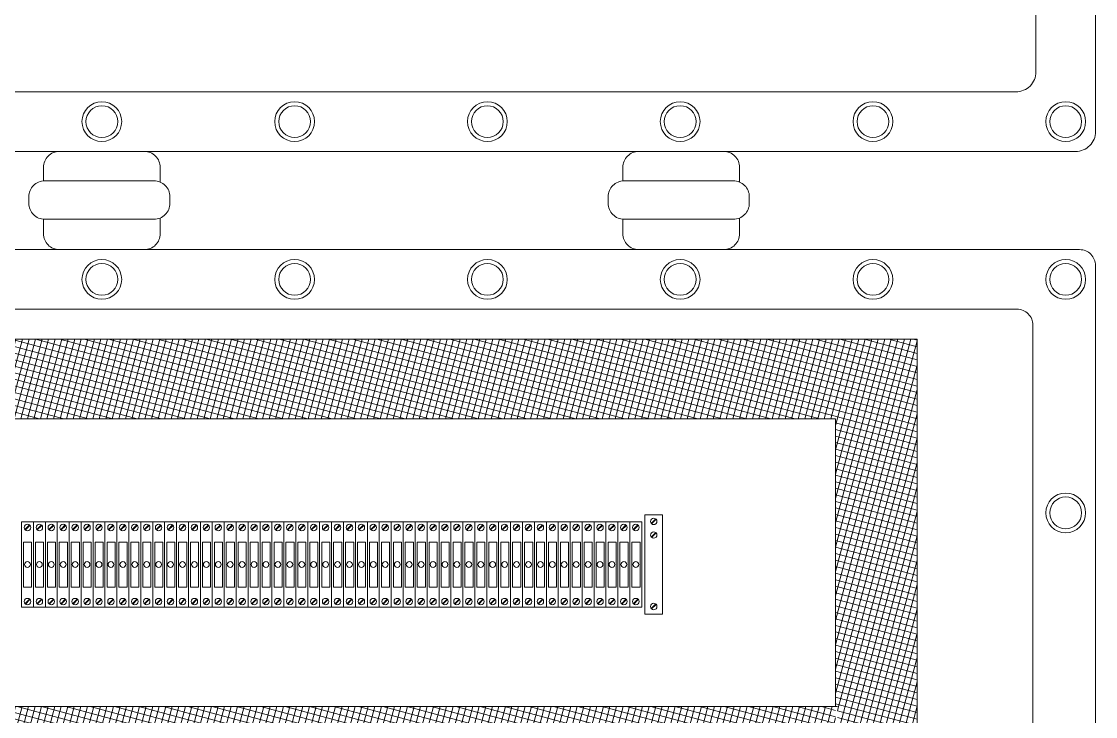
# Model space of a CAD drawing. Header units: millimetres. Extents: x 43457 to 72822, y 60284 to 123188.
# Drawn here: x 44646 to 45186, y 61521 to 61871 of the extents above; entities that cross this region are included whole.
import ezdxf

# ---------------------------------------------------------------- set-up
doc = ezdxf.new("R2010")
doc.units = ezdxf.units.MM
doc.header["$LTSCALE"] = 10
doc.layers.add('1轮廓实线层', color=7, linetype='Continuous', lineweight=18)

msp = doc.modelspace()

# ---------------------------------------------------------------- hatches: boundary and pattern name
at = {"layer": '1轮廓实线层'}
h = msp.add_hatch(dxfattribs=at)
h.set_pattern_fill('ANSI37', color=4, angle=30, style=0)
h.set_pattern_definition([(75, (51.9008, 105.1475), (-3.0668145, 0.82175047), []), (165, (51.9008, 105.1475), (-0.82175047, -3.0668145), [])])
h.paths.add_polyline_path([(44273.21, 61710.84), (45096.65, 61710.84), (45096.65, 61301.08), (44273.21, 61301.08)])
edge = h.paths.add_edge_path(flags=16)
edge.add_line((44313.21, 61525.96), (44313.21, 61670.84))
edge.add_line((44313.21, 61670.84), (45055.65, 61670.84))
edge.add_line((45055.65, 61670.84), (45055.65, 61525.96))
edge.add_line((45055.65, 61485.96), (45055.65, 61341.08))
edge.add_line((45055.65, 61341.08), (44313.21, 61341.08))
edge.add_line((44313.21, 61341.08), (44313.21, 61485.96))
edge.add_line((45056.65, 61485.96), (44313.21, 61485.96))
edge.add_line((45056.65, 61525.96), (44313.21, 61525.96))

# ---------------------------------------------------------------- linework, layer by layer
at = {"layer": '1轮廓实线层', "lineweight": 13}
for p, q in [((44959.64, 61622.41), (44968.64, 61622.41)), ((44959.64, 61572.41), (44959.64, 61622.41)), ((44968.64, 61622.41), (44968.64, 61572.41)), ((44646, 61618.96), (44652, 61618.96)), ((44646, 61575.96), (44646, 61618.96)), ((44647.76, 61615.06), (44650.05, 61617.36)), ((44647.96, 61614.86), (44650.25, 61617.15)), ((44652, 61618.96), (44652, 61575.96)), ((44652.01, 61618.96), (44658.01, 61618.96)), ((44652.01, 61575.96), (44652.01, 61618.96)), ((44653.76, 61615.06), (44656.05, 61617.36)), ((44653.96, 61614.86), (44656.26, 61617.15)), ((44658.01, 61618.96), (44658.01, 61575.96)), ((44658.01, 61618.96), (44664.01, 61618.96)), ((44658.01, 61575.96), (44658.01, 61618.96)), ((44659.76, 61615.06), (44662.06, 61617.36)), ((44659.96, 61614.86), (44662.26, 61617.15)), ((44664.01, 61618.96), (44664.01, 61575.96)), ((44664.01, 61618.96), (44670.01, 61618.96)), ((44664.01, 61575.96), (44664.01, 61618.96)), ((44665.76, 61615.06), (44668.06, 61617.36)), ((44665.96, 61614.86), (44668.26, 61617.15)), ((44670.01, 61618.96), (44670.01, 61575.96)), ((44670.01, 61618.96), (44676.01, 61618.96)), ((44670.01, 61575.96), (44670.01, 61618.96)), ((44671.76, 61615.06), (44674.06, 61617.36)), ((44671.96, 61614.86), (44674.26, 61617.15)), ((44676.01, 61618.96), (44676.01, 61575.96)), ((44676.01, 61618.96), (44682.01, 61618.96)), ((44676.01, 61575.96), (44676.01, 61618.96)), ((44677.76, 61615.06), (44680.06, 61617.36)), ((44677.96, 61614.86), (44680.26, 61617.15)), ((44682.01, 61618.96), (44682.01, 61575.96)), ((44682.01, 61618.96), (44688.01, 61618.96)), ((44682.01, 61575.96), (44682.01, 61618.96)), ((44683.76, 61615.06), (44686.06, 61617.36)), ((44683.96, 61614.86), (44686.26, 61617.15)), ((44688.01, 61618.96), (44688.01, 61575.96)), ((44688.01, 61618.96), (44694.01, 61618.96)), ((44688.01, 61575.96), (44688.01, 61618.96)), ((44689.76, 61615.06), (44692.06, 61617.36)), ((44689.97, 61614.86), (44692.26, 61617.15)), ((44694.01, 61618.96), (44694.01, 61575.96)), ((44694.02, 61618.96), (44700.02, 61618.96)), ((44694.02, 61575.96), (44694.02, 61618.96)), ((44695.77, 61615.06), (44698.06, 61617.36)), ((44695.97, 61614.86), (44698.27, 61617.15)), ((44700.02, 61618.96), (44700.02, 61575.96)), ((44700.02, 61618.96), (44706.02, 61618.96)), ((44700.02, 61575.96), (44700.02, 61618.96)), ((44701.77, 61615.06), (44704.07, 61617.36)), ((44701.97, 61614.86), (44704.27, 61617.15)), ((44706.02, 61618.96), (44706.02, 61575.96)), ((44706.02, 61618.96), (44712.02, 61618.96)), ((44706.02, 61575.96), (44706.02, 61618.96)), ((44707.77, 61615.06), (44710.07, 61617.36)), ((44707.97, 61614.86), (44710.27, 61617.15)), ((44712.02, 61618.96), (44712.02, 61575.96)), ((44712.02, 61618.96), (44718.02, 61618.96)), ((44712.02, 61575.96), (44712.02, 61618.96)), ((44713.77, 61615.06), (44716.07, 61617.36)), ((44713.97, 61614.86), (44716.27, 61617.15)), ((44718.02, 61618.96), (44718.02, 61575.96)), ((44718.02, 61618.96), (44724.02, 61618.96)), ((44718.02, 61575.96), (44718.02, 61618.96)), ((44719.77, 61615.06), (44722.07, 61617.36)), ((44719.97, 61614.86), (44722.27, 61617.15)), ((44724.02, 61618.96), (44724.02, 61575.96)), ((44724.02, 61618.96), (44730.02, 61618.96)), ((44724.02, 61575.96), (44724.02, 61618.96)), ((44725.77, 61615.06), (44728.07, 61617.36)), ((44725.97, 61614.86), (44728.27, 61617.15)), ((44730.02, 61618.96), (44730.02, 61575.96)), ((44730.02, 61618.96), (44736.02, 61618.96)), ((44730.02, 61575.96), (44730.02, 61618.96)), ((44731.77, 61615.06), (44734.07, 61617.36)), ((44731.98, 61614.86), (44734.27, 61617.15)), ((44736.02, 61618.96), (44736.02, 61575.96)), ((44736.02, 61618.96), (44742.02, 61618.96)), ((44736.02, 61575.96), (44736.02, 61618.96)), ((44737.78, 61615.06), (44740.07, 61617.36)), ((44737.98, 61614.86), (44740.28, 61617.15)), ((44742.02, 61618.96), (44742.02, 61575.96)), ((44742.03, 61618.96), (44748.03, 61618.96)), ((44742.03, 61575.96), (44742.03, 61618.96)), ((44743.78, 61615.06), (44746.07, 61617.36)), ((44743.98, 61614.86), (44746.28, 61617.15)), ((44748.03, 61618.96), (44748.03, 61575.96)), ((44748.03, 61618.96), (44754.03, 61618.96)), ((44748.03, 61575.96), (44748.03, 61618.96)), ((44749.78, 61615.06), (44752.08, 61617.36)), ((44749.98, 61614.86), (44752.28, 61617.15)), ((44754.03, 61618.96), (44754.03, 61575.96)), ((44754.03, 61618.96), (44760.03, 61618.96)), ((44754.03, 61575.96), (44754.03, 61618.96)), ((44755.78, 61615.06), (44758.08, 61617.36)), ((44755.98, 61614.86), (44758.28, 61617.15)), ((44760.03, 61618.96), (44760.03, 61575.96)), ((44760.03, 61618.96), (44766.03, 61618.96)), ((44760.03, 61575.96), (44760.03, 61618.96)), ((44761.78, 61615.06), (44764.08, 61617.36)), ((44761.98, 61614.86), (44764.28, 61617.15)), ((44766.03, 61618.96), (44766.03, 61575.96)), ((44766.03, 61618.96), (44772.03, 61618.96)), ((44766.03, 61575.96), (44766.03, 61618.96)), ((44767.78, 61615.06), (44770.08, 61617.36)), ((44767.98, 61614.86), (44770.28, 61617.15)), ((44772.03, 61618.96), (44772.03, 61575.96)), ((44772.03, 61618.96), (44778.03, 61618.96)), ((44772.03, 61575.96), (44772.03, 61618.96)), ((44773.78, 61615.06), (44776.08, 61617.36)), ((44773.98, 61614.86), (44776.28, 61617.15)), ((44778.03, 61618.96), (44778.03, 61575.96)), ((44778.03, 61618.96), (44784.03, 61618.96)), ((44778.03, 61575.96), (44778.03, 61618.96)), ((44779.78, 61615.06), (44782.08, 61617.36)), ((44779.99, 61614.86), (44782.28, 61617.15)), ((44784.03, 61618.96), (44784.03, 61575.96)), ((44784.04, 61618.96), (44790.04, 61618.96)), ((44784.04, 61575.96), (44784.04, 61618.96)), ((44785.79, 61615.06), (44788.08, 61617.36)), ((44785.99, 61614.86), (44788.29, 61617.15)), ((44790.04, 61618.96), (44790.04, 61575.96)), ((44790.04, 61618.96), (44796.04, 61618.96)), ((44790.04, 61575.96), (44790.04, 61618.96)), ((44791.79, 61615.06), (44794.09, 61617.36)), ((44791.99, 61614.86), (44794.29, 61617.15)), ((44796.04, 61618.96), (44796.04, 61575.96)), ((44796.04, 61618.96), (44802.04, 61618.96)), ((44796.04, 61575.96), (44796.04, 61618.96)), ((44797.79, 61615.06), (44800.09, 61617.36)), ((44797.99, 61614.86), (44800.29, 61617.15)), ((44802.04, 61618.96), (44802.04, 61575.96)), ((44802.04, 61618.96), (44808.04, 61618.96)), ((44802.04, 61575.96), (44802.04, 61618.96)), ((44803.79, 61615.06), (44806.09, 61617.36)), ((44803.99, 61614.86), (44806.29, 61617.15)), ((44808.04, 61618.96), (44808.04, 61575.96)), ((44808.04, 61618.96), (44814.04, 61618.96)), ((44808.04, 61575.96), (44808.04, 61618.96)), ((44809.79, 61615.06), (44812.09, 61617.36)), ((44809.99, 61614.86), (44812.29, 61617.15)), ((44814.04, 61618.96), (44814.04, 61575.96)), ((44814.04, 61618.96), (44820.04, 61618.96)), ((44814.04, 61575.96), (44814.04, 61618.96)), ((44815.79, 61615.06), (44818.09, 61617.36)), ((44815.99, 61614.86), (44818.29, 61617.15)), ((44820.04, 61618.96), (44820.04, 61575.96)), ((44820.04, 61618.96), (44826.04, 61618.96)), ((44820.04, 61575.96), (44820.04, 61618.96)), ((44821.79, 61615.06), (44824.09, 61617.36)), ((44822, 61614.86), (44824.29, 61617.15)), ((44826.04, 61618.96), (44826.04, 61575.96)), ((44826.04, 61618.96), (44832.04, 61618.96)), ((44826.04, 61575.96), (44826.04, 61618.96)), ((44827.8, 61615.06), (44830.09, 61617.36)), ((44828, 61614.86), (44830.3, 61617.15)), ((44832.04, 61618.96), (44832.04, 61575.96)), ((44832.1, 61618.96), (44838.1, 61618.96)), ((44833.85, 61615.06), (44836.15, 61617.36)), ((44834.05, 61614.86), (44836.35, 61617.15)), ((44838.1, 61618.96), (44838.1, 61575.96)), ((44838.1, 61618.96), (44844.1, 61618.96)), ((44838.1, 61575.96), (44838.1, 61618.96)), ((44839.85, 61615.06), (44842.15, 61617.36)), ((44840.05, 61614.86), (44842.35, 61617.15)), ((44844.1, 61618.96), (44844.1, 61575.96)), ((44844.1, 61618.96), (44850.1, 61618.96)), ((44844.1, 61575.96), (44844.1, 61618.96)), ((44845.85, 61615.06), (44848.15, 61617.36)), ((44846.05, 61614.86), (44848.35, 61617.15)), ((44850.1, 61618.96), (44850.1, 61575.96)), ((44850.1, 61618.96), (44856.1, 61618.96)), ((44850.1, 61575.96), (44850.1, 61618.96)), ((44851.85, 61615.06), (44854.15, 61617.36)), ((44852.06, 61614.86), (44854.35, 61617.15)), ((44856.1, 61618.96), (44856.1, 61575.96)), ((44856.1, 61618.96), (44862.1, 61618.96)), ((44856.1, 61575.96), (44856.1, 61618.96)), ((44857.86, 61615.06), (44860.15, 61617.36)), ((44858.06, 61614.86), (44860.36, 61617.15)), ((44862.1, 61618.96), (44862.1, 61575.96)), ((44862.11, 61618.96), (44868.11, 61618.96)), ((44862.11, 61575.96), (44862.11, 61618.96)), ((44863.86, 61615.06), (44866.16, 61617.36)), ((44864.06, 61614.86), (44866.36, 61617.15)), ((44868.11, 61618.96), (44868.11, 61575.96)), ((44868.11, 61618.96), (44874.11, 61618.96)), ((44868.11, 61575.96), (44868.11, 61618.96)), ((44869.86, 61615.06), (44872.16, 61617.36)), ((44870.06, 61614.86), (44872.36, 61617.15)), ((44874.11, 61618.96), (44874.11, 61575.96)), ((44874.11, 61618.96), (44880.11, 61618.96)), ((44874.11, 61575.96), (44874.11, 61618.96)), ((44875.86, 61615.06), (44878.16, 61617.36)), ((44876.06, 61614.86), (44878.36, 61617.15)), ((44880.11, 61618.96), (44880.11, 61575.96)), ((44880.11, 61618.96), (44886.11, 61618.96)), ((44880.11, 61575.96), (44880.11, 61618.96)), ((44881.86, 61615.06), (44884.16, 61617.36)), ((44882.06, 61614.86), (44884.36, 61617.15)), ((44886.11, 61618.96), (44886.11, 61575.96)), ((44886.11, 61618.96), (44892.11, 61618.96)), ((44886.11, 61575.96), (44886.11, 61618.96)), ((44887.86, 61615.06), (44890.16, 61617.36)), ((44888.06, 61614.86), (44890.36, 61617.15)), ((44892.11, 61618.96), (44892.11, 61575.96)), ((44892.11, 61618.96), (44898.11, 61618.96)), ((44892.11, 61575.96), (44892.11, 61618.96)), ((44893.86, 61615.06), (44896.16, 61617.36)), ((44894.06, 61614.86), (44896.36, 61617.15)), ((44898.11, 61618.96), (44898.11, 61575.96)), ((44898.11, 61618.96), (44904.11, 61618.96)), ((44898.11, 61575.96), (44898.11, 61618.96)), ((44899.86, 61615.06), (44902.16, 61617.36)), ((44900.07, 61614.86), (44902.36, 61617.15)), ((44904.11, 61618.96), (44904.11, 61575.96)), ((44904.12, 61618.96), (44910.12, 61618.96)), ((44904.12, 61575.96), (44904.12, 61618.96)), ((44905.87, 61615.06), (44908.16, 61617.36)), ((44906.07, 61614.86), (44908.37, 61617.15)), ((44910.12, 61618.96), (44910.12, 61575.96)), ((44910.12, 61618.96), (44916.12, 61618.96)), ((44910.12, 61575.96), (44910.12, 61618.96)), ((44911.87, 61615.06), (44914.17, 61617.36)), ((44912.07, 61614.86), (44914.37, 61617.15)), ((44916.12, 61618.96), (44916.12, 61575.96)), ((44916.12, 61618.96), (44922.12, 61618.96)), ((44916.12, 61575.96), (44916.12, 61618.96)), ((44917.87, 61615.06), (44920.17, 61617.36)), ((44918.07, 61614.86), (44920.37, 61617.15)), ((44922.12, 61618.96), (44922.12, 61575.96)), ((44922.12, 61618.96), (44928.12, 61618.96)), ((44922.12, 61575.96), (44922.12, 61618.96)), ((44923.87, 61615.06), (44926.17, 61617.36)), ((44924.07, 61614.86), (44926.37, 61617.15)), ((44928.12, 61618.96), (44928.12, 61575.96)), ((44928.12, 61618.96), (44934.12, 61618.96)), ((44928.12, 61575.96), (44928.12, 61618.96)), ((44929.87, 61615.06), (44932.17, 61617.36)), ((44930.07, 61614.86), (44932.37, 61617.15)), ((44934.12, 61618.96), (44934.12, 61575.96)), ((44934.12, 61618.96), (44940.12, 61618.96)), ((44934.12, 61575.96), (44934.12, 61618.96)), ((44935.87, 61615.06), (44938.17, 61617.36)), ((44936.07, 61614.86), (44938.37, 61617.15)), ((44940.12, 61618.96), (44940.12, 61575.96)), ((44940.12, 61618.96), (44946.12, 61618.96)), ((44940.12, 61575.96), (44940.12, 61618.96)), ((44941.87, 61615.06), (44944.17, 61617.36)), ((44942.08, 61614.86), (44944.37, 61617.15)), ((44946.12, 61618.96), (44946.12, 61575.96)), ((44946.12, 61618.96), (44952.12, 61618.96)), ((44946.12, 61575.96), (44946.12, 61618.96)), ((44947.88, 61615.06), (44950.17, 61617.36)), ((44948.08, 61614.86), (44950.38, 61617.15)), ((44952.12, 61618.96), (44952.12, 61575.96)), ((44952.13, 61618.96), (44958.13, 61618.96)), ((44952.13, 61575.96), (44952.13, 61618.96)), ((44953.88, 61615.06), (44956.18, 61617.36)), ((44954.08, 61614.86), (44956.38, 61617.15)), ((44958.13, 61618.96), (44958.13, 61575.96)), ((44958.13, 61575.96), (44958.13, 61618.96)), ((44962.89, 61618.15), (44965.19, 61620.44)), ((44963.09, 61617.94), (44965.39, 61620.24)), ((44962.89, 61611.27), (44965.19, 61613.57)), ((44963.09, 61611.07), (44965.39, 61613.37)), ((44647.76, 61577.76), (44650.05, 61580.06)), ((44647.96, 61577.56), (44650.25, 61579.86)), ((44653.76, 61577.76), (44656.05, 61580.06)), ((44653.96, 61577.56), (44656.26, 61579.86)), ((44659.76, 61577.76), (44662.06, 61580.06)), ((44659.96, 61577.56), (44662.26, 61579.86)), ((44665.76, 61577.76), (44668.06, 61580.06)), ((44665.96, 61577.56), (44668.26, 61579.86)), ((44671.76, 61577.76), (44674.06, 61580.06)), ((44671.96, 61577.56), (44674.26, 61579.86)), ((44677.76, 61577.76), (44680.06, 61580.06)), ((44677.96, 61577.56), (44680.26, 61579.86)), ((44683.76, 61577.76), (44686.06, 61580.06)), ((44683.96, 61577.56), (44686.26, 61579.86)), ((44689.76, 61577.76), (44692.06, 61580.06)), ((44689.97, 61577.56), (44692.26, 61579.86)), ((44695.77, 61577.76), (44698.06, 61580.06)), ((44695.97, 61577.56), (44698.27, 61579.86)), ((44701.77, 61577.76), (44704.07, 61580.06)), ((44701.97, 61577.56), (44704.27, 61579.86)), ((44707.77, 61577.76), (44710.07, 61580.06)), ((44707.97, 61577.56), (44710.27, 61579.86)), ((44713.77, 61577.76), (44716.07, 61580.06)), ((44713.97, 61577.56), (44716.27, 61579.86)), ((44719.77, 61577.76), (44722.07, 61580.06)), ((44719.97, 61577.56), (44722.27, 61579.86)), ((44725.77, 61577.76), (44728.07, 61580.06)), ((44725.97, 61577.56), (44728.27, 61579.86)), ((44731.77, 61577.76), (44734.07, 61580.06)), ((44731.98, 61577.56), (44734.27, 61579.86)), ((44737.78, 61577.76), (44740.07, 61580.06)), ((44737.98, 61577.56), (44740.28, 61579.86)), ((44743.78, 61577.76), (44746.07, 61580.06)), ((44743.98, 61577.56), (44746.28, 61579.86)), ((44749.78, 61577.76), (44752.08, 61580.06)), ((44749.98, 61577.56), (44752.28, 61579.86)), ((44755.78, 61577.76), (44758.08, 61580.06)), ((44755.98, 61577.56), (44758.28, 61579.86)), ((44761.78, 61577.76), (44764.08, 61580.06)), ((44761.98, 61577.56), (44764.28, 61579.86)), ((44767.78, 61577.76), (44770.08, 61580.06)), ((44767.98, 61577.56), (44770.28, 61579.86)), ((44773.78, 61577.76), (44776.08, 61580.06)), ((44773.98, 61577.56), (44776.28, 61579.86)), ((44779.78, 61577.76), (44782.08, 61580.06)), ((44779.99, 61577.56), (44782.28, 61579.86)), ((44785.79, 61577.76), (44788.08, 61580.06)), ((44785.99, 61577.56), (44788.29, 61579.86)), ((44791.79, 61577.76), (44794.09, 61580.06)), ((44791.99, 61577.56), (44794.29, 61579.86)), ((44797.79, 61577.76), (44800.09, 61580.06)), ((44797.99, 61577.56), (44800.29, 61579.86)), ((44803.79, 61577.76), (44806.09, 61580.06)), ((44803.99, 61577.56), (44806.29, 61579.86)), ((44809.79, 61577.76), (44812.09, 61580.06)), ((44809.99, 61577.56), (44812.29, 61579.86)), ((44815.79, 61577.76), (44818.09, 61580.06)), ((44815.99, 61577.56), (44818.29, 61579.86)), ((44821.79, 61577.76), (44824.09, 61580.06)), ((44822, 61577.56), (44824.29, 61579.86)), ((44827.8, 61577.76), (44830.09, 61580.06)), ((44828, 61577.56), (44830.3, 61579.86)), ((44833.85, 61577.76), (44836.15, 61580.06)), ((44834.05, 61577.56), (44836.35, 61579.86)), ((44839.85, 61577.76), (44842.15, 61580.06)), ((44840.05, 61577.56), (44842.35, 61579.86)), ((44845.85, 61577.76), (44848.15, 61580.06)), ((44846.05, 61577.56), (44848.35, 61579.86)), ((44851.85, 61577.76), (44854.15, 61580.06)), ((44852.06, 61577.56), (44854.35, 61579.86)), ((44857.86, 61577.76), (44860.15, 61580.06)), ((44858.06, 61577.56), (44860.36, 61579.86)), ((44863.86, 61577.76), (44866.16, 61580.06)), ((44864.06, 61577.56), (44866.36, 61579.86)), ((44869.86, 61577.76), (44872.16, 61580.06)), ((44870.06, 61577.56), (44872.36, 61579.86)), ((44875.86, 61577.76), (44878.16, 61580.06)), ((44876.06, 61577.56), (44878.36, 61579.86)), ((44881.86, 61577.76), (44884.16, 61580.06)), ((44882.06, 61577.56), (44884.36, 61579.86)), ((44887.86, 61577.76), (44890.16, 61580.06)), ((44888.06, 61577.56), (44890.36, 61579.86)), ((44893.86, 61577.76), (44896.16, 61580.06)), ((44894.06, 61577.56), (44896.36, 61579.86)), ((44899.86, 61577.76), (44902.16, 61580.06)), ((44900.07, 61577.56), (44902.36, 61579.86)), ((44905.87, 61577.76), (44908.16, 61580.06)), ((44906.07, 61577.56), (44908.37, 61579.86)), ((44911.87, 61577.76), (44914.17, 61580.06)), ((44912.07, 61577.56), (44914.37, 61579.86)), ((44917.87, 61577.76), (44920.17, 61580.06)), ((44918.07, 61577.56), (44920.37, 61579.86)), ((44923.87, 61577.76), (44926.17, 61580.06)), ((44924.07, 61577.56), (44926.37, 61579.86)), ((44929.87, 61577.76), (44932.17, 61580.06)), ((44930.07, 61577.56), (44932.37, 61579.86)), ((44935.87, 61577.76), (44938.17, 61580.06)), ((44936.07, 61577.56), (44938.37, 61579.86)), ((44941.87, 61577.76), (44944.17, 61580.06)), ((44942.08, 61577.56), (44944.37, 61579.86)), ((44947.88, 61577.76), (44950.17, 61580.06)), ((44948.08, 61577.56), (44950.38, 61579.86)), ((44953.88, 61577.76), (44956.18, 61580.06)), ((44954.08, 61577.56), (44956.38, 61579.86)), ((44652, 61575.96), (44646, 61575.96)), ((44658.01, 61575.96), (44652.01, 61575.96)), ((44664.01, 61575.96), (44658.01, 61575.96)), ((44670.01, 61575.96), (44664.01, 61575.96)), ((44676.01, 61575.96), (44670.01, 61575.96)), ((44682.01, 61575.96), (44676.01, 61575.96)), ((44688.01, 61575.96), (44682.01, 61575.96)), ((44694.01, 61575.96), (44688.01, 61575.96)), ((44700.02, 61575.96), (44694.02, 61575.96)), ((44706.02, 61575.96), (44700.02, 61575.96)), ((44712.02, 61575.96), (44706.02, 61575.96)), ((44718.02, 61575.96), (44712.02, 61575.96)), ((44724.02, 61575.96), (44718.02, 61575.96)), ((44730.02, 61575.96), (44724.02, 61575.96)), ((44736.02, 61575.96), (44730.02, 61575.96)), ((44742.02, 61575.96), (44736.02, 61575.96)), ((44748.03, 61575.96), (44742.03, 61575.96)), ((44754.03, 61575.96), (44748.03, 61575.96)), ((44760.03, 61575.96), (44754.03, 61575.96)), ((44766.03, 61575.96), (44760.03, 61575.96)), ((44772.03, 61575.96), (44766.03, 61575.96)), ((44778.03, 61575.96), (44772.03, 61575.96)), ((44784.03, 61575.96), (44778.03, 61575.96)), ((44790.04, 61575.96), (44784.04, 61575.96)), ((44796.04, 61575.96), (44790.04, 61575.96)), ((44802.04, 61575.96), (44796.04, 61575.96)), ((44808.04, 61575.96), (44802.04, 61575.96)), ((44814.04, 61575.96), (44808.04, 61575.96)), ((44820.04, 61575.96), (44814.04, 61575.96)), ((44826.04, 61575.96), (44820.04, 61575.96)), ((44832.04, 61575.96), (44826.04, 61575.96)), ((44838.1, 61575.96), (44832.1, 61575.96)), ((44844.1, 61575.96), (44838.1, 61575.96)), ((44850.1, 61575.96), (44844.1, 61575.96)), ((44856.1, 61575.96), (44850.1, 61575.96)), ((44862.1, 61575.96), (44856.1, 61575.96)), ((44868.11, 61575.96), (44862.11, 61575.96)), ((44874.11, 61575.96), (44868.11, 61575.96)), ((44880.11, 61575.96), (44874.11, 61575.96)), ((44886.11, 61575.96), (44880.11, 61575.96)), ((44892.11, 61575.96), (44886.11, 61575.96)), ((44898.11, 61575.96), (44892.11, 61575.96)), ((44904.11, 61575.96), (44898.11, 61575.96)), ((44910.12, 61575.96), (44904.12, 61575.96)), ((44916.12, 61575.96), (44910.12, 61575.96)), ((44922.12, 61575.96), (44916.12, 61575.96)), ((44928.12, 61575.96), (44922.12, 61575.96)), ((44934.12, 61575.96), (44928.12, 61575.96)), ((44940.12, 61575.96), (44934.12, 61575.96)), ((44946.12, 61575.96), (44940.12, 61575.96)), ((44952.12, 61575.96), (44946.12, 61575.96)), ((44958.13, 61575.96), (44952.13, 61575.96)), ((44962.89, 61575.33), (44965.19, 61577.62)), ((44963.09, 61575.12), (44965.39, 61577.42)), ((44968.64, 61572.41), (44959.64, 61572.41))]:
    msp.add_line(p, q, dxfattribs=at)
at = {"layer": '1轮廓实线层'}
msp.add_line((45056.65, 61525.96), (44313.21, 61525.96), dxfattribs=at)
for points in [[(44186.45, 62595.37, -0.414214), (44196.45, 62605.37), (45176.45, 62605.37, -0.414214), (45186.45, 62595.37), (45186.45, 61815.37, -0.414214), (45176.45, 61805.37), (44196.45, 61805.37, -0.414214), (44186.45, 61815.37)], [(44216.45, 62565.37, -0.414214), (44226.45, 62575.37), (45146.45, 62575.37, -0.414214), (45156.45, 62565.37), (45156.45, 61845.37, -0.414214), (45146.45, 61835.37), (44226.45, 61835.37, -0.414214), (44216.45, 61845.37)], [(44649.69, 61782.59, -0.414214), (44657.69, 61790.59), (44712.7, 61790.59, -0.414214), (44720.7, 61782.59), (44720.7, 61779.24, -0.414214), (44712.7, 61771.24), (44657.69, 61771.24, -0.414214), (44649.69, 61779.24)], [(44941.23, 61782.59, -0.414214), (44949.23, 61790.59), (45004.24, 61790.59, -0.414214), (45012.24, 61782.59), (45012.24, 61779.24, -0.414214), (45004.24, 61771.24), (44949.23, 61771.24, -0.414214), (44941.23, 61779.24)], [(44186.45, 61747.96, -0.414214), (44194.45, 61755.96), (45178.45, 61755.96, -0.414214), (45186.45, 61747.96), (45186.45, 61263.96, -0.414214), (45178.45, 61255.96), (44194.45, 61255.96, -0.414214), (44186.45, 61263.96)], [(44214.93, 61717.96, -0.414214), (44222.93, 61725.96), (45146.93, 61725.96, -0.414214), (45154.93, 61717.96), (45154.93, 61293.96, -0.414214), (45146.93, 61285.96), (44222.93, 61285.96, -0.414214), (44214.93, 61293.96)]]:
    msp.add_lwpolyline(points, format="xyb", close=True, dxfattribs=at)
for points in [[(44657.08, 61790.57), (44657.08, 61797.37, -0.414214), (44665.08, 61805.37), (44707.81, 61805.37, -0.414214), (44715.81, 61797.37), (44715.81, 61789.96)], [(44948.62, 61790.57), (44948.62, 61797.37, -0.414214), (44956.62, 61805.37), (44999.35, 61805.37, -0.414214), (45007.35, 61797.37), (45007.35, 61789.96)], [(44715.81, 61771.87), (44715.81, 61763.96, -0.414214), (44707.81, 61755.96), (44665.08, 61755.96, -0.414214), (44657.08, 61763.96), (44657.08, 61771.26)], [(45007.35, 61771.87), (45007.35, 61763.96, -0.414214), (44999.35, 61755.96), (44956.62, 61755.96, -0.414214), (44948.62, 61763.96), (44948.62, 61771.26)]]:
    msp.add_lwpolyline(points, format="xyb", dxfattribs=at)
msp.add_lwpolyline([(44273.21, 61710.84), (45096.65, 61710.84), (45096.65, 61301.08), (44273.21, 61301.08)], close=True, dxfattribs=at)
msp.add_lwpolyline([(44313.21, 61525.96), (44313.21, 61670.84), (45055.65, 61670.84), (45055.65, 61525.96)], dxfattribs=at)
at = {"layer": '1轮廓实线层', "lineweight": 13}
for points in [[(44647.04, 61608.79), (44651.12, 61608.79), (44651.12, 61586.03), (44647.04, 61586.03)], [(44653.04, 61608.79), (44657.12, 61608.79), (44657.12, 61586.03), (44653.04, 61586.03)], [(44659.04, 61608.79), (44663.12, 61608.79), (44663.12, 61586.03), (44659.04, 61586.03)], [(44665.04, 61608.79), (44669.12, 61608.79), (44669.12, 61586.03), (44665.04, 61586.03)], [(44671.04, 61608.79), (44675.13, 61608.79), (44675.13, 61586.03), (44671.04, 61586.03)], [(44677.05, 61608.79), (44681.13, 61608.79), (44681.13, 61586.03), (44677.05, 61586.03)], [(44683.05, 61608.79), (44687.13, 61608.79), (44687.13, 61586.03), (44683.05, 61586.03)], [(44689.05, 61608.79), (44693.13, 61608.79), (44693.13, 61586.03), (44689.05, 61586.03)], [(44695.05, 61608.79), (44699.13, 61608.79), (44699.13, 61586.03), (44695.05, 61586.03)], [(44701.05, 61608.79), (44705.13, 61608.79), (44705.13, 61586.03), (44701.05, 61586.03)], [(44707.05, 61608.79), (44711.13, 61608.79), (44711.13, 61586.03), (44707.05, 61586.03)], [(44713.05, 61608.79), (44717.13, 61608.79), (44717.13, 61586.03), (44713.05, 61586.03)], [(44719.06, 61608.79), (44723.14, 61608.79), (44723.14, 61586.03), (44719.06, 61586.03)], [(44725.06, 61608.79), (44729.14, 61608.79), (44729.14, 61586.03), (44725.06, 61586.03)], [(44731.06, 61608.79), (44735.14, 61608.79), (44735.14, 61586.03), (44731.06, 61586.03)], [(44737.06, 61608.79), (44741.14, 61608.79), (44741.14, 61586.03), (44737.06, 61586.03)], [(44743.06, 61608.79), (44747.14, 61608.79), (44747.14, 61586.03), (44743.06, 61586.03)], [(44749.06, 61608.79), (44753.14, 61608.79), (44753.14, 61586.03), (44749.06, 61586.03)], [(44755.06, 61608.79), (44759.14, 61608.79), (44759.14, 61586.03), (44755.06, 61586.03)], [(44761.06, 61608.79), (44765.15, 61608.79), (44765.15, 61586.03), (44761.06, 61586.03)], [(44767.07, 61608.79), (44771.15, 61608.79), (44771.15, 61586.03), (44767.07, 61586.03)], [(44773.07, 61608.79), (44777.15, 61608.79), (44777.15, 61586.03), (44773.07, 61586.03)], [(44779.07, 61608.79), (44783.15, 61608.79), (44783.15, 61586.03), (44779.07, 61586.03)], [(44785.07, 61608.79), (44789.15, 61608.79), (44789.15, 61586.03), (44785.07, 61586.03)], [(44791.07, 61608.79), (44795.15, 61608.79), (44795.15, 61586.03), (44791.07, 61586.03)], [(44797.07, 61608.79), (44801.15, 61608.79), (44801.15, 61586.03), (44797.07, 61586.03)], [(44803.07, 61608.79), (44807.15, 61608.79), (44807.15, 61586.03), (44803.07, 61586.03)], [(44809.08, 61608.79), (44813.16, 61608.79), (44813.16, 61586.03), (44809.08, 61586.03)], [(44815.08, 61608.79), (44819.16, 61608.79), (44819.16, 61586.03), (44815.08, 61586.03)], [(44821.08, 61608.79), (44825.16, 61608.79), (44825.16, 61586.03), (44821.08, 61586.03)], [(44827.08, 61608.79), (44831.16, 61608.79), (44831.16, 61586.03), (44827.08, 61586.03)], [(44833.13, 61608.79), (44837.21, 61608.79), (44837.21, 61586.03), (44833.13, 61586.03)], [(44839.14, 61608.79), (44843.22, 61608.79), (44843.22, 61586.03), (44839.14, 61586.03)], [(44845.14, 61608.79), (44849.22, 61608.79), (44849.22, 61586.03), (44845.14, 61586.03)], [(44851.14, 61608.79), (44855.22, 61608.79), (44855.22, 61586.03), (44851.14, 61586.03)], [(44857.14, 61608.79), (44861.22, 61608.79), (44861.22, 61586.03), (44857.14, 61586.03)], [(44863.14, 61608.79), (44867.22, 61608.79), (44867.22, 61586.03), (44863.14, 61586.03)], [(44869.14, 61608.79), (44873.22, 61608.79), (44873.22, 61586.03), (44869.14, 61586.03)], [(44875.14, 61608.79), (44879.22, 61608.79), (44879.22, 61586.03), (44875.14, 61586.03)], [(44881.15, 61608.79), (44885.23, 61608.79), (44885.23, 61586.03), (44881.15, 61586.03)], [(44887.15, 61608.79), (44891.23, 61608.79), (44891.23, 61586.03), (44887.15, 61586.03)], [(44893.15, 61608.79), (44897.23, 61608.79), (44897.23, 61586.03), (44893.15, 61586.03)], [(44899.15, 61608.79), (44903.23, 61608.79), (44903.23, 61586.03), (44899.15, 61586.03)], [(44905.15, 61608.79), (44909.23, 61608.79), (44909.23, 61586.03), (44905.15, 61586.03)], [(44911.15, 61608.79), (44915.23, 61608.79), (44915.23, 61586.03), (44911.15, 61586.03)], [(44917.15, 61608.79), (44921.23, 61608.79), (44921.23, 61586.03), (44917.15, 61586.03)], [(44923.15, 61608.79), (44927.23, 61608.79), (44927.23, 61586.03), (44923.15, 61586.03)], [(44929.16, 61608.79), (44933.24, 61608.79), (44933.24, 61586.03), (44929.16, 61586.03)], [(44935.16, 61608.79), (44939.24, 61608.79), (44939.24, 61586.03), (44935.16, 61586.03)], [(44941.16, 61608.79), (44945.24, 61608.79), (44945.24, 61586.03), (44941.16, 61586.03)], [(44947.16, 61608.79), (44951.24, 61608.79), (44951.24, 61586.03), (44947.16, 61586.03)], [(44953.16, 61608.79), (44957.24, 61608.79), (44957.24, 61586.03), (44953.16, 61586.03)]]:
    msp.add_lwpolyline(points, close=True, dxfattribs=at)
at = {"layer": '1轮廓实线层'}
for centre, radius in [((44686.45, 61820.37), 10), ((44686.45, 61820.37), 8), ((44783.45, 61820.37), 10), ((44783.45, 61820.37), 8), ((44880.45, 61820.37), 10), ((44880.45, 61820.37), 8), ((44977.45, 61820.37), 10), ((44977.45, 61820.37), 8), ((45074.45, 61820.37), 10), ((45074.45, 61820.37), 8), ((45171.45, 61820.37), 10), ((45171.45, 61820.37), 8), ((44686.45, 61740.96), 10), ((44783.45, 61740.96), 10), ((44880.45, 61740.96), 10), ((44977.45, 61740.96), 10), ((45074.45, 61740.96), 10), ((45171.45, 61740.96), 10), ((44686.45, 61740.96), 8), ((44783.45, 61740.96), 8), ((44880.45, 61740.96), 8), ((44977.45, 61740.96), 8), ((45074.45, 61740.96), 8), ((45171.45, 61740.96), 8), ((45171.45, 61623.46), 10), ((45171.45, 61623.46), 8)]:
    msp.add_circle(centre, radius, dxfattribs=at)
at = {"layer": '1轮廓实线层', "lineweight": 13}
for centre, radius in [((44649, 61616.11), 1.63), ((44655.01, 61616.11), 1.63), ((44661.01, 61616.11), 1.63), ((44667.01, 61616.11), 1.63), ((44673.01, 61616.11), 1.63), ((44679.01, 61616.11), 1.63), ((44685.01, 61616.11), 1.63), ((44691.01, 61616.11), 1.63), ((44697.02, 61616.11), 1.63), ((44703.02, 61616.11), 1.63), ((44709.02, 61616.11), 1.63), ((44715.02, 61616.11), 1.63), ((44721.02, 61616.11), 1.63), ((44727.02, 61616.11), 1.63), ((44733.02, 61616.11), 1.63), ((44739.02, 61616.11), 1.63), ((44745.03, 61616.11), 1.63), ((44751.03, 61616.11), 1.63), ((44757.03, 61616.11), 1.63), ((44763.03, 61616.11), 1.63), ((44769.03, 61616.11), 1.63), ((44775.03, 61616.11), 1.63), ((44781.03, 61616.11), 1.63), ((44787.04, 61616.11), 1.63), ((44793.04, 61616.11), 1.63), ((44799.04, 61616.11), 1.63), ((44805.04, 61616.11), 1.63), ((44811.04, 61616.11), 1.63), ((44817.04, 61616.11), 1.63), ((44823.04, 61616.11), 1.63), ((44829.04, 61616.11), 1.63), ((44835.1, 61616.11), 1.63), ((44841.1, 61616.11), 1.63), ((44847.1, 61616.11), 1.63), ((44853.1, 61616.11), 1.63), ((44859.1, 61616.11), 1.63), ((44865.11, 61616.11), 1.63), ((44871.11, 61616.11), 1.63), ((44877.11, 61616.11), 1.63), ((44883.11, 61616.11), 1.63), ((44889.11, 61616.11), 1.63), ((44895.11, 61616.11), 1.63), ((44901.11, 61616.11), 1.63), ((44907.12, 61616.11), 1.63), ((44913.12, 61616.11), 1.63), ((44919.12, 61616.11), 1.63), ((44925.12, 61616.11), 1.63), ((44931.12, 61616.11), 1.63), ((44937.12, 61616.11), 1.63), ((44943.12, 61616.11), 1.63), ((44949.12, 61616.11), 1.63), ((44955.13, 61616.11), 1.63), ((44964.14, 61619.19), 1.63), ((44964.14, 61612.32), 1.63), ((44649, 61597.46), 1.47), ((44655.01, 61597.46), 1.47), ((44661.01, 61597.46), 1.47), ((44667.01, 61597.46), 1.47), ((44673.01, 61597.46), 1.47), ((44679.01, 61597.46), 1.47), ((44685.01, 61597.46), 1.47), ((44691.01, 61597.46), 1.47), ((44697.02, 61597.46), 1.47), ((44703.02, 61597.46), 1.47), ((44709.02, 61597.46), 1.47), ((44715.02, 61597.46), 1.47), ((44721.02, 61597.46), 1.47), ((44727.02, 61597.46), 1.47), ((44733.02, 61597.46), 1.47), ((44739.02, 61597.46), 1.47), ((44745.03, 61597.46), 1.47), ((44751.03, 61597.46), 1.47), ((44757.03, 61597.46), 1.47), ((44763.03, 61597.46), 1.47), ((44769.03, 61597.46), 1.47), ((44775.03, 61597.46), 1.47), ((44781.03, 61597.46), 1.47), ((44787.04, 61597.46), 1.47), ((44793.04, 61597.46), 1.47), ((44799.04, 61597.46), 1.47), ((44805.04, 61597.46), 1.47), ((44811.04, 61597.46), 1.47), ((44817.04, 61597.46), 1.47), ((44823.04, 61597.46), 1.47), ((44829.04, 61597.46), 1.47), ((44835.1, 61597.46), 1.47), ((44841.1, 61597.46), 1.47), ((44847.1, 61597.46), 1.47), ((44853.1, 61597.46), 1.47), ((44859.1, 61597.46), 1.47), ((44865.11, 61597.46), 1.47), ((44871.11, 61597.46), 1.47), ((44877.11, 61597.46), 1.47), ((44883.11, 61597.46), 1.47), ((44889.11, 61597.46), 1.47), ((44895.11, 61597.46), 1.47), ((44901.11, 61597.46), 1.47), ((44907.12, 61597.46), 1.47), ((44913.12, 61597.46), 1.47), ((44919.12, 61597.46), 1.47), ((44925.12, 61597.46), 1.47), ((44931.12, 61597.46), 1.47), ((44937.12, 61597.46), 1.47), ((44943.12, 61597.46), 1.47), ((44949.12, 61597.46), 1.47), ((44955.13, 61597.46), 1.47), ((44649, 61578.81), 1.63), ((44655.01, 61578.81), 1.63), ((44661.01, 61578.81), 1.63), ((44667.01, 61578.81), 1.63), ((44673.01, 61578.81), 1.63), ((44679.01, 61578.81), 1.63), ((44685.01, 61578.81), 1.63), ((44691.01, 61578.81), 1.63), ((44697.02, 61578.81), 1.63), ((44703.02, 61578.81), 1.63), ((44709.02, 61578.81), 1.63), ((44715.02, 61578.81), 1.63), ((44721.02, 61578.81), 1.63), ((44727.02, 61578.81), 1.63), ((44733.02, 61578.81), 1.63), ((44739.02, 61578.81), 1.63), ((44745.03, 61578.81), 1.63), ((44751.03, 61578.81), 1.63), ((44757.03, 61578.81), 1.63), ((44763.03, 61578.81), 1.63), ((44769.03, 61578.81), 1.63), ((44775.03, 61578.81), 1.63), ((44781.03, 61578.81), 1.63), ((44787.04, 61578.81), 1.63), ((44793.04, 61578.81), 1.63), ((44799.04, 61578.81), 1.63), ((44805.04, 61578.81), 1.63), ((44811.04, 61578.81), 1.63), ((44817.04, 61578.81), 1.63), ((44823.04, 61578.81), 1.63), ((44829.04, 61578.81), 1.63), ((44835.1, 61578.81), 1.63), ((44841.1, 61578.81), 1.63), ((44847.1, 61578.81), 1.63), ((44853.1, 61578.81), 1.63), ((44859.1, 61578.81), 1.63), ((44865.11, 61578.81), 1.63), ((44871.11, 61578.81), 1.63), ((44877.11, 61578.81), 1.63), ((44883.11, 61578.81), 1.63), ((44889.11, 61578.81), 1.63), ((44895.11, 61578.81), 1.63), ((44901.11, 61578.81), 1.63), ((44907.12, 61578.81), 1.63), ((44913.12, 61578.81), 1.63), ((44919.12, 61578.81), 1.63), ((44925.12, 61578.81), 1.63), ((44931.12, 61578.81), 1.63), ((44937.12, 61578.81), 1.63), ((44943.12, 61578.81), 1.63), ((44949.12, 61578.81), 1.63), ((44955.13, 61578.81), 1.63), ((44964.14, 61576.37), 1.63)]:
    msp.add_circle(centre, radius, dxfattribs=at)

doc.saveas('drawing.dxf')
